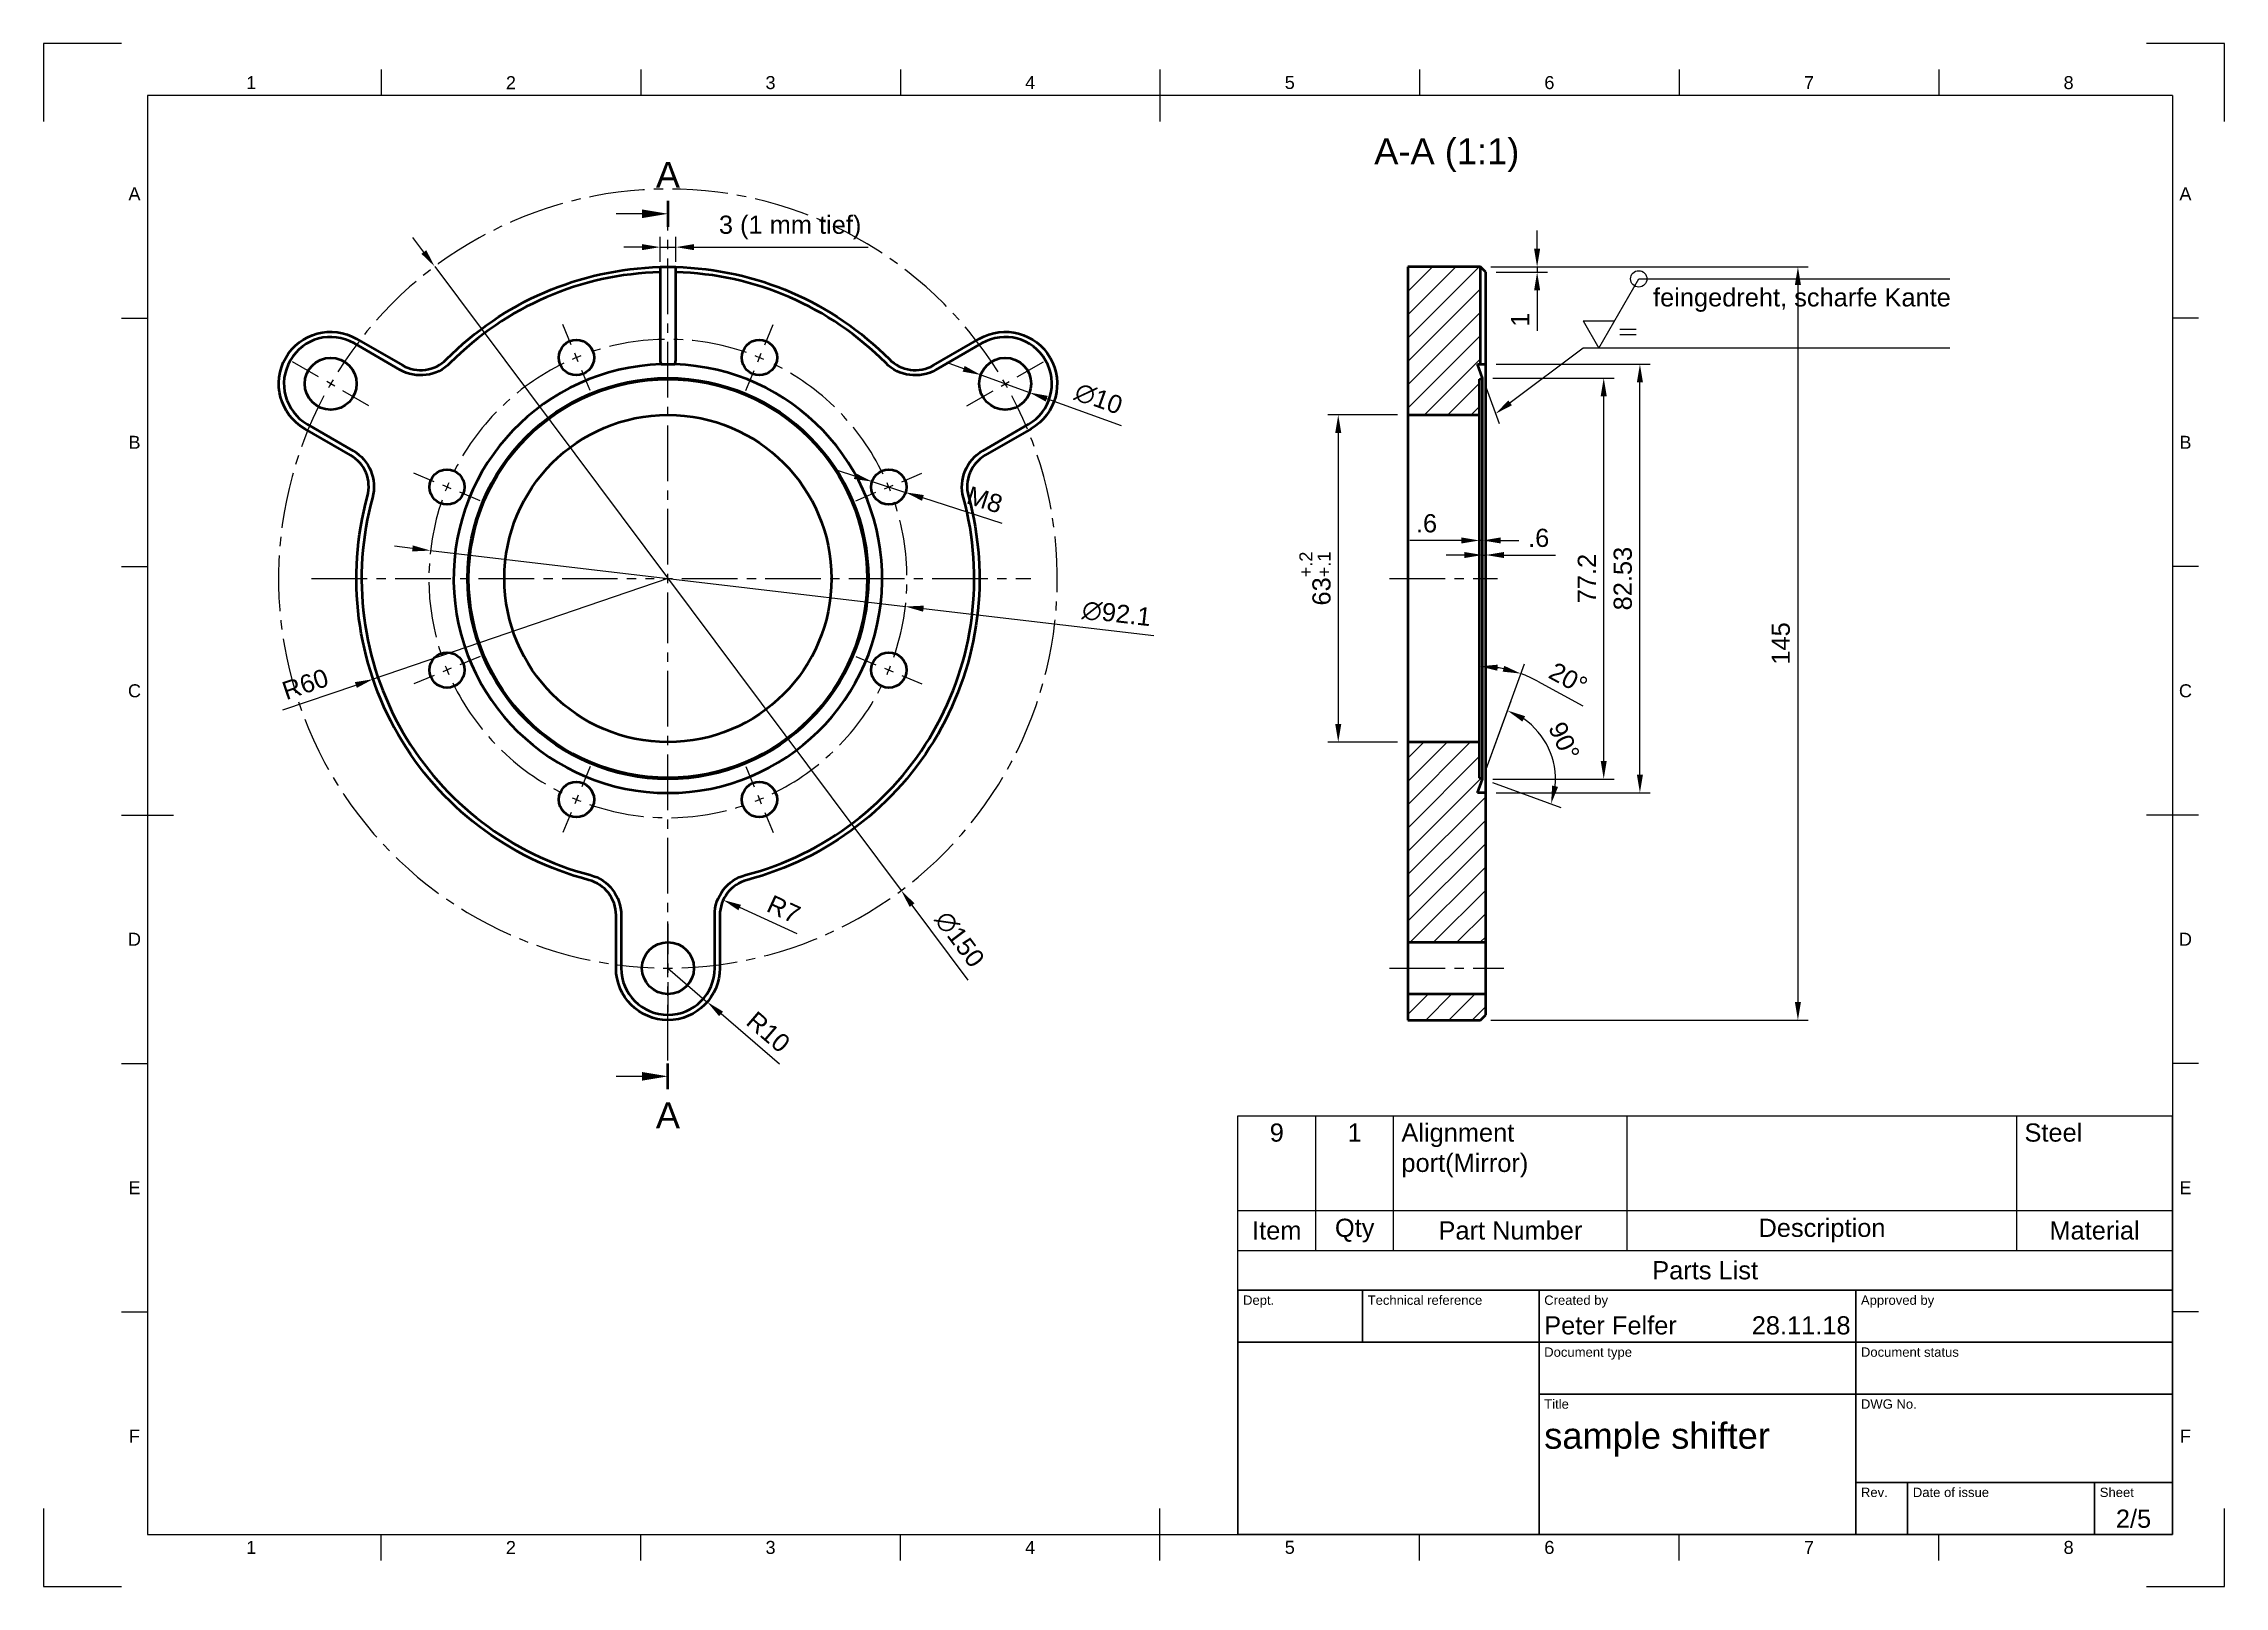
# Model space of a CAD drawing. Header units: millimetres. Extents: x 0 to 420, y 0 to 297.
import ezdxf
from ezdxf.enums import TextEntityAlignment as Align

# ---------------------------------------------------------------- set-up
doc = ezdxf.new("R2010")
doc.units = ezdxf.units.MM
doc.header["$LTSCALE"] = 0.75
doc.linetypes.add('CENTER2', pattern=[28.575, 19.05, -3.175, 3.175, -3.175])
for name, color, linetype, lineweight in [('Border', 7, 'Continuous', 25), ('FD_Dimensions', 7, 'Continuous', 25), ('GD&T Symbols', 7, 'Continuous', 25), ('Hatching', 7, 'Continuous', 25), ('Parts Lists', 7, 'Continuous', 25), ('Section Lines', 7, 'Continuous', 25), ('Smart Centers', 7, 'CENTER2', 25), ('TitleBlock', 7, 'Continuous', 35), ('View Labels', 7, 'Continuous', 25), ('Visible', 7, 'Continuous', 50)]:
    doc.layers.add(name, color=color, linetype=linetype, lineweight=lineweight)
doc.styles.add('CustomTextStyle0', font='arial.ttf', dxfattribs={"height": 3.5})
doc.styles.add('FusionTitle', font='')
doc.styles.get("Standard").update_dxf_attribs({"font": 'arial.ttf'})
doc.styles.get('FusionTitle').set_extended_font_data('Arial Unicode MS')
doc.dimstyles.new('Dim-ISO-25', dxfattribs={"dimtxt": 3.5, "dimasz": 3.5, "dimexe": 2, "dimexo": 2, "dimgap": 1.5, "dimtad": 1, "dimzin": 12, "dimdsep": 46, "dimtxsty": 'Standard', "dimcen": 0, "dimazin": 3, "dimtp": 0.1, "dimtm": 0.1, "dimtfac": 0.714, "dimtmove": 0, "dimatfit": 3, "dimfxl": 1, "dimtzin": 12, "dimarcsym": 0})

# ---------------------------------------------------------------- blocks, each defined once
blk = doc.blocks.new('ISO_TITLEBLOCK')
at = {"layer": 'TitleBlock'}
for p, q in [((0, 47), (-180, 47)), ((-180, 47), (-180, 0)), ((-156, 37), (-156, 47)), ((-122, 0), (-122, 47)), ((-61, 0), (-61, 47)), ((0, 0), (0, 47)), ((-180, 37), (0, 37)), ((-122, 27), (0, 27)), ((-61, 10), (0, 10)), ((-51, 0), (-51, 10)), ((-15, 0), (-15, 10)), ((-180, 0), (0, 0))]:
    blk.add_line(p, q, dxfattribs=at)
at = {"layer": 'TitleBlock', "style": 'FusionTitle'}
for s, p in [('Dept.', (-179, 46)), ('Technical reference', (-155, 46)), ('Created by', (-121, 46)), ('Approved by', (-60, 46)), ('Document type', (-121, 36)), ('Document status', (-60, 36)), ('Title', (-121, 26)), ('DWG No.', (-60, 26)), ('Rev.', (-60, 9)), ('Date of issue', (-50, 9)), ('Sheet', (-14, 9))]:
    blk.add_text(s, height=1.8, dxfattribs=at).set_placement(p, align=Align.TOP_LEFT)
for tag, p, height in [('DEPT', (-179, 38.5), 3.5), ('TECHNICAL_REFERENCE', (-155, 38.5), 3.5), ('CREATED_BY', (-121, 38.5), 3.5), ('APPROVED_BY', (-60, 38.5), 3.5), ('DOCUMENT_TYPE', (-121, 28.5), 3.5), ('DOCUMENT_STATUS', (-60, 28.5), 3.5), ('TITLE_1', (-121, 16.5), 5), ('TITLE_2', (-121, 9), 5), ('TITLE_3', (-121, 1.5), 5), ('DATE_OF_ISSUE', (-50, 1.5), 3.5)]:
    blk.add_attdef(tag, p, '', height=height, dxfattribs=at)
for tag, p in [('CREATED_DATE', (-62, 38.5)), ('APPROVED_DATE', (-1, 38.5))]:
    blk.add_attdef(tag, text='', height=3.5, dxfattribs=at).set_placement(p, align=Align.RIGHT)
for tag, height, p in [('DRAWING_NUMBER', 5, (-30.5, 16.6)), ('REV', 3.5, (-56, 3.1)), ('SHEET', 3.5, (-7.5, 3.1))]:
    blk.add_attdef(tag, text='', height=height, dxfattribs=at).set_placement(p, align=Align.MIDDLE)
blk = doc.blocks.new('*T4')
at = {"layer": 'Parts Lists', "color": 0, "linetype": 'ByBlock', "lineweight": -2, "transparency": 16777216}
for p, q in [((0, 33.614598), (180, 33.614598)), ((0, 0), (0, 33.614598)), ((15, 7.666667), (15, 33.614598)), ((30, 7.666667), (30, 33.614598)), ((75, 7.666667), (75, 33.614598)), ((150, 7.666667), (150, 33.614598)), ((180, 0), (180, 33.614598)), ((0, 15.333333), (180, 15.333333)), ((0, 7.666667), (180, 7.666667)), ((0, 0), (180, 0))]:
    blk.add_line(p, q, dxfattribs=at)
at = {"layer": 'Parts Lists', "color": 0, "transparency": 16777216, "char_height": 3.5}
for s, insert, width, attachment_point in [('9', (7.5, 32.114598), 12, 2), ('1', (22.5, 32.114598), 12, 2), ('Alignment port(Mirror)', (31.5, 32.114598), 42, 1), ('Steel', (151.5, 32.114598), 27, 1), ('Item', (7.5, 11.5), 12, 5), ('Qty', (22.5, 11.5), 12, 5), ('Part Number', (52.5, 11.5), 42, 5), ('Description', (112.5, 11.5), 72, 5), ('Material', (165, 11.5), 27, 5), ('Parts List', (90, 3.833333), 177, 5)]:
    blk.add_mtext(s, dxfattribs=dict(at, insert=insert, width=width, attachment_point=attachment_point))
blk = doc.blocks.new('ISO_A3_SHEET')
at = {"layer": 'Border'}
for p, q in [((15, 297), (0, 297)), ((0, 297), (0, 282)), ((420, 297), (405, 297)), ((420, 282), (420, 297)), ((65, 292), (65, 287)), ((115, 292), (115, 287)), ((165, 292), (165, 287)), ((215, 292), (215, 282)), ((265, 292), (265, 287)), ((315, 292), (315, 287)), ((365, 292), (365, 287)), ((410, 287), (20, 287)), ((20, 287), (20, 10)), ((410, 287), (410, 10)), ((15, 244.16666), (20, 244.16666)), ((415, 244.16666), (410, 244.16666)), ((15, 196.33333), (20, 196.33333)), ((415, 196.33333), (410, 196.33333)), ((15, 148.5), (25, 148.5)), ((415, 148.5), (405, 148.5)), ((15, 100.66667), (20, 100.66667)), ((415, 100.66667), (410, 100.66667)), ((15, 52.83334), (20, 52.83334)), ((415, 52.83334), (410, 52.83334)), ((0, 15), (0, 0)), ((215, 5), (215, 15)), ((420, 0), (420, 15)), ((20, 10), (410, 10)), ((65, 5), (65, 10)), ((115, 5), (115, 10)), ((165, 5), (165, 10)), ((265, 5), (265, 10)), ((315, 5), (315, 10)), ((365, 5), (365, 10)), ((0, 0), (15, 0)), ((405, 0), (420, 0))]:
    blk.add_line(p, q, dxfattribs=at)
at = {"layer": 'Border', "style": 'FusionTitle'}
for s, p in [('1', (40, 289.5)), ('2', (90, 289.5)), ('3', (140, 289.5)), ('4', (190, 289.5)), ('5', (240, 289.5)), ('6', (290, 289.5)), ('7', (340, 289.5)), ('8', (390, 289.5)), ('A', (17.5, 268.08333)), ('A', (412.5, 268.08333)), ('B', (17.5, 220.25)), ('B', (412.5, 220.25)), ('C', (17.5, 172.41667)), ('C', (412.5, 172.41667)), ('D', (17.5, 124.58334)), ('D', (412.5, 124.58334)), ('E', (17.5, 76.75001)), ('E', (412.5, 76.75001)), ('F', (17.5, 28.91668)), ('F', (412.5, 28.91668)), ('1', (40, 7.5)), ('2', (90, 7.5)), ('3', (140, 7.5)), ('4', (190, 7.5)), ('5', (240, 7.5)), ('6', (290, 7.5)), ('7', (340, 7.5)), ('8', (390, 7.5))]:
    blk.add_text(s, height=2.5, dxfattribs=at).set_placement(p, align=Align.MIDDLE)
blk = doc.blocks.new('*U6')
at = {"layer": 'Smart Centers', "color": 0, "ltscale": 0.75, "transparency": 16777216}
blk.add_line((-10.4, 0), (10.4, 0), dxfattribs=at)
blk = doc.blocks.new('*U7')
at = {"layer": 'Smart Centers', "color": 0, "ltscale": 0.75, "transparency": 16777216}
blk.add_line((-11, 0), (11, 0), dxfattribs=at)
blk = doc.blocks.new('*U8')
at = {"layer": 'Smart Centers', "color": 0, "ltscale": 0.75, "transparency": 16777216}
for p, q in [((-67.271906, 38.839453), (-72.313121, 41.75)), ((-57.590689, 33.25), (-62.631904, 36.160547))]:
    blk.add_line(p, q, dxfattribs=at)
at = {"layer": 'Smart Centers', "color": 0, "linetype": 'Continuous', "ltscale": 0.75, "transparency": 16777216}
blk.add_line((-64.178572, 37.053516), (-65.725239, 37.946484), dxfattribs=at)
blk.add_arc((0, 0), 75, 149.317818, 150.682182, dxfattribs=at)
blk = doc.blocks.new('*U9')
at = {"layer": 'Smart Centers', "color": 0, "linetype": 'Continuous', "ltscale": 0.75, "transparency": 16777216}
blk.add_line((64.178572, 37.053516), (65.725239, 37.946484), dxfattribs=at)
at = {"layer": 'Smart Centers', "color": 0, "ltscale": 0.75, "transparency": 16777216}
for p, q in [((67.271906, 38.839453), (72.313121, 41.75)), ((57.590689, 33.25), (62.631904, 36.160547))]:
    blk.add_line(p, q, dxfattribs=at)
at = {"layer": 'Smart Centers', "color": 0, "linetype": 'Continuous', "ltscale": 0.75, "transparency": 16777216}
blk.add_arc((0, 0), 75, 29.317818, 30.682182, dxfattribs=at)
blk = doc.blocks.new('*U10')
at = {"layer": 'Smart Centers', "color": 0, "ltscale": 0.75, "transparency": 16777216}
for p, q in [((0, -66.5), (0, -72.321094)), ((0, -77.678906), (0, -83.5))]:
    blk.add_line(p, q, dxfattribs=at)
at = {"layer": 'Smart Centers', "color": 0, "linetype": 'Continuous', "ltscale": 0.75, "transparency": 16777216}
blk.add_line((0, -74.107031), (0, -75.892969), dxfattribs=at)
blk.add_arc((0, 0), 75, 269.317818, 270.682182, dxfattribs=at)
blk = doc.blocks.new('*U11')
at = {"layer": 'Smart Centers', "color": 0, "ltscale": 0.75, "transparency": 16777216}
for start, end in [(32.0466, 147.9534), (152.0466, 267.9534), (272.0466, 27.9534)]:
    blk.add_arc((0, 0), 75, start, end, dxfattribs=at)
for name in ['*U8', '*U9', '*U10']:
    blk.add_blockref(name, (0, 0), dxfattribs=at)
blk = doc.blocks.new('*D40')
at = {"layer": 'Defpoints', "color": 0, "transparency": 16777216}
for p in [(75.322644, 254.081957), (165.158558, 133.959068)]:
    blk.add_point(p, dxfattribs=at)
at = {"layer": 'FD_Dimensions', "lineweight": -2, "transparency": 16777216}
for p, q in [((73.226472, 256.884825), (71.130301, 259.687692)), ((75.322644, 254.081957), (165.158558, 133.959068)), ((178.052402, 116.718238), (167.254729, 131.156201))]:
    blk.add_line(p, q, dxfattribs=at)
at = {"layer": 'FD_Dimensions', "transparency": 16777216}
for points in [[(73.693617, 257.234187), (72.759328, 256.535463), (75.322644, 254.081957)], [(167.721874, 131.505563), (166.787585, 130.806839), (165.158558, 133.959068)]]:
    blk.add_solid(points, dxfattribs=at)
at = {"layer": 'FD_Dimensions', "color": 0, "transparency": 16777216, "insert": (176.412337, 124.563017), "char_height": 3.5, "attachment_point": 5, "rotation": 306.79159719}
blk.add_mtext('∅150', dxfattribs=at)
blk = doc.blocks.new('*D41')
at = {"layer": 'Defpoints', "color": 0, "transparency": 16777216}
for p in [(74.507171, 199.410866), (165.974031, 188.63016)]:
    blk.add_point(p, dxfattribs=at)
at = {"layer": 'FD_Dimensions', "color": 0, "lineweight": -2, "transparency": 16777216}
for p, q in [((71.031232, 199.820556), (67.555293, 200.230246)), ((74.507171, 199.410866), (165.974031, 188.63016)), ((213.819261, 182.9909), (169.44997, 188.22047))]:
    blk.add_line(p, q, dxfattribs=at)
at = {"layer": 'FD_Dimensions', "color": 0, "transparency": 16777216}
for points in [[(71.099514, 200.399879), (70.96295, 199.241233), (74.507171, 199.410866)], [(169.518252, 188.799793), (169.381688, 187.641146), (165.974031, 188.63016)]]:
    blk.add_solid(points, dxfattribs=at)
at = {"layer": 'FD_Dimensions', "color": 0, "transparency": 16777216, "insert": (206.655936, 187.243524), "char_height": 3.5, "attachment_point": 5, "rotation": 353.27789216}
blk.add_mtext('∅92.1', dxfattribs=at)
blk = doc.blocks.new('*D42')
at = {"layer": 'Defpoints', "color": 0, "transparency": 16777216}
for p in [(159.55707, 212.677124), (166.013437, 210.609045)]:
    blk.add_point(p, dxfattribs=at)
at = {"layer": 'FD_Dimensions', "lineweight": -2, "transparency": 16777216}
for p, q in [((156.223892, 213.744796), (152.890713, 214.812467)), ((159.55707, 212.677124), (166.013437, 210.609045)), ((184.634834, 204.644309), (169.346615, 209.541374))]:
    blk.add_line(p, q, dxfattribs=at)
at = {"layer": 'FD_Dimensions', "transparency": 16777216}
for points in [[(156.401837, 214.300325), (156.045946, 213.189266), (159.55707, 212.677124)], [(169.52456, 210.096904), (169.16867, 208.985844), (166.013437, 210.609045)]]:
    blk.add_solid(points, dxfattribs=at)
at = {"layer": 'FD_Dimensions', "color": 0, "transparency": 16777216, "insert": (181.249865, 209.180086), "char_height": 3.5, "attachment_point": 5, "rotation": 342.23889411}
blk.add_mtext('M8', dxfattribs=at)
blk = doc.blocks.new('*D43')
at = {"layer": 'Defpoints', "color": 0, "transparency": 16777216}
for p in [(180.488621, 233.215644), (189.896391, 229.825382)]:
    blk.add_point(p, dxfattribs=at)
at = {"layer": 'FD_Dimensions', "lineweight": -2, "transparency": 16777216}
for p, q in [((177.195902, 234.402235), (173.903183, 235.588827)), ((180.488621, 233.215644), (189.896391, 229.825382)), ((207.59211, 223.448407), (193.18911, 228.638791))]:
    blk.add_line(p, q, dxfattribs=at)
at = {"layer": 'FD_Dimensions', "transparency": 16777216}
for points in [[(177.393667, 234.951022), (176.998137, 233.853449), (180.488621, 233.215644)], [(193.386875, 229.187577), (192.991345, 228.090004), (189.896391, 229.825382)]]:
    blk.add_solid(points, dxfattribs=at)
at = {"layer": 'FD_Dimensions', "color": 0, "transparency": 16777216, "insert": (203.184536, 228.63473), "char_height": 3.5, "attachment_point": 5, "rotation": 340.18245608}
blk.add_mtext('∅10', dxfattribs=at)
blk = doc.blocks.new('*D44')
at = {"layer": 'Defpoints', "color": 0, "transparency": 16777216}
for p in [(276.738098, 254.020513), (276.738098, 109.020513), (337.867164, 109.020513)]:
    blk.add_point(p, dxfattribs=at)
at = {"layer": 'FD_Dimensions', "lineweight": -2, "transparency": 16777216}
for p, q in [((278.738098, 254.020513), (339.867164, 254.020513)), ((337.867164, 250.520513), (337.867164, 112.520513)), ((278.738098, 109.020513), (339.867164, 109.020513))]:
    blk.add_line(p, q, dxfattribs=at)
at = {"layer": 'FD_Dimensions', "transparency": 16777216}
for points in [[(337.283831, 250.520513), (338.450497, 250.520513), (337.867164, 254.020513)], [(337.283831, 112.520513), (338.450497, 112.520513), (337.867164, 109.020513)]]:
    blk.add_solid(points, dxfattribs=at)
at = {"layer": 'FD_Dimensions', "color": 0, "transparency": 16777216, "insert": (334.580159, 181.520513), "char_height": 3.5, "attachment_point": 5, "rotation": 90}
blk.add_mtext('145', dxfattribs=at)
blk = doc.blocks.new('*D45')
at = {"layer": 'Defpoints', "color": 0, "transparency": 16777216}
for p in [(120.240601, 194.020513), (63.452338, 174.65319)]:
    blk.add_point(p, dxfattribs=at)
at = {"layer": 'FD_Dimensions', "lineweight": -2, "transparency": 16777216}
for p, q in [((120.240601, 194.020513), (63.452338, 174.65319)), ((46.083368, 168.729599), (60.139689, 173.523429))]:
    blk.add_line(p, q, dxfattribs=at)
at = {"layer": 'FD_Dimensions', "transparency": 16777216}
blk.add_solid([(59.951396, 174.075538), (60.327983, 172.971321), (63.452338, 174.65319)], dxfattribs=at)
at = {"layer": 'FD_Dimensions', "color": 0, "transparency": 16777216, "insert": (50.394196, 173.672689), "char_height": 3.5, "attachment_point": 5, "rotation": 18.83167501}
blk.add_mtext('R60', dxfattribs=at)
blk = doc.blocks.new('*D46')
at = {"layer": 'Defpoints', "color": 0, "transparency": 16777216}
for p in [(130.881636, 132.139463), (137.240601, 129.213106)]:
    blk.add_point(p, dxfattribs=at)
at = {"layer": 'FD_Dimensions', "lineweight": -2, "transparency": 16777216}
blk.add_line((145.1103, 125.591518), (134.061118, 130.676284), dxfattribs=at)
at = {"layer": 'FD_Dimensions', "transparency": 16777216}
blk.add_solid([(134.304981, 131.206198), (133.817255, 130.14637), (130.881636, 132.139463)], dxfattribs=at)
at = {"layer": 'FD_Dimensions', "color": 0, "transparency": 16777216, "insert": (142.542791, 130.350696), "char_height": 3.5, "attachment_point": 5, "rotation": 335.28841059}
blk.add_mtext('R7', dxfattribs=at)
blk = doc.blocks.new('*D47')
at = {"layer": 'Defpoints', "color": 0, "transparency": 16777216}
for p in [(120.240601, 119.020513), (127.819786, 112.497021)]:
    blk.add_point(p, dxfattribs=at)
at = {"layer": 'FD_Dimensions', "lineweight": -2, "transparency": 16777216}
for p, q in [((120.240601, 119.020513), (127.819786, 112.497021)), ((141.730383, 100.52401), (130.472501, 110.213799))]:
    blk.add_line(p, q, dxfattribs=at)
at = {"layer": 'FD_Dimensions', "transparency": 16777216}
blk.add_solid([(130.853038, 110.655918), (130.091964, 109.77168), (127.819786, 112.497021)], dxfattribs=at)
at = {"layer": 'FD_Dimensions', "color": 0, "transparency": 16777216, "insert": (139.57298, 106.717797), "char_height": 3.5, "attachment_point": 5, "rotation": 319.28106914}
blk.add_mtext('R10', dxfattribs=at)
blk = doc.blocks.new('*D48')
at = {"layer": 'Defpoints', "color": 0, "transparency": 16777216}
for p in [(262.738098, 225.520513), (249.336456, 162.520513), (262.738098, 162.520513)]:
    blk.add_point(p, dxfattribs=at)
at = {"layer": 'FD_Dimensions', "lineweight": -2, "transparency": 16777216}
for p, q in [((260.738098, 225.520513), (247.336456, 225.520513)), ((249.336456, 222.020513), (249.336456, 166.020513)), ((260.738098, 162.520513), (247.336456, 162.520513))]:
    blk.add_line(p, q, dxfattribs=at)
at = {"layer": 'FD_Dimensions', "transparency": 16777216}
for points in [[(248.753123, 222.020513), (249.919789, 222.020513), (249.336456, 225.520513)], [(248.753123, 166.020513), (249.919789, 166.020513), (249.336456, 162.520513)]]:
    blk.add_solid(points, dxfattribs=at)
at = {"layer": 'FD_Dimensions', "color": 0, "transparency": 16777216, "insert": (244.879691, 194.020513), "char_height": 3.5, "attachment_point": 5, "rotation": 90}
blk.add_mtext('63{\\H0.714x;\\S+.2^ +.1;}', dxfattribs=at)
blk = doc.blocks.new('*D49')
at = {"layer": 'Defpoints', "color": 0, "transparency": 16777216}
for p in [(277.738098, 202.253898), (277.138098, 198.54788), (277.738098, 198.54788)]:
    blk.add_point(p, dxfattribs=at)
at = {"layer": 'FD_Dimensions', "lineweight": -2, "transparency": 16777216}
for p, q in [((273.638098, 198.54788), (270.138098, 198.54788)), ((277.138098, 198.54788), (277.738098, 198.54788)), ((277.738098, 200.253898), (277.738098, 196.54788)), ((281.238098, 198.54788), (291.147375, 198.54788))]:
    blk.add_line(p, q, dxfattribs=at)
at = {"layer": 'FD_Dimensions', "transparency": 16777216}
for points in [[(273.638098, 199.131213), (273.638098, 197.964547), (277.138098, 198.54788)], [(281.238098, 199.131213), (281.238098, 197.964547), (277.738098, 198.54788)]]:
    blk.add_solid(points, dxfattribs=at)
at = {"layer": 'FD_Dimensions', "color": 0, "transparency": 16777216, "insert": (287.942737, 201.834886), "char_height": 3.5, "attachment_point": 5}
blk.add_mtext('.6', dxfattribs=at)
blk = doc.blocks.new('*D50')
at = {"layer": 'Defpoints', "color": 0, "transparency": 16777216}
for p in [(276.538098, 201.354425), (276.538098, 201.354425), (277.138098, 201.354425)]:
    blk.add_point(p, dxfattribs=at)
at = {"layer": 'FD_Dimensions', "lineweight": -2, "transparency": 16777216}
for p, q in [((273.038098, 201.354425), (263.128821, 201.354425)), ((277.138098, 201.354425), (276.538098, 201.354425)), ((280.638098, 201.354425), (284.138098, 201.354425))]:
    blk.add_line(p, q, dxfattribs=at)
at = {"layer": 'FD_Dimensions', "transparency": 16777216}
for points in [[(273.038098, 201.937758), (273.038098, 200.771091), (276.538098, 201.354425)], [(280.638098, 201.937758), (280.638098, 200.771091), (277.138098, 201.354425)]]:
    blk.add_solid(points, dxfattribs=at)
at = {"layer": 'FD_Dimensions', "color": 0, "transparency": 16777216, "insert": (266.33346, 204.64143), "char_height": 3.5, "attachment_point": 5}
blk.add_mtext('.6', dxfattribs=at)
blk = doc.blocks.new('*D51')
at = {"layer": 'Defpoints', "color": 0, "transparency": 16777216}
for p in [(277.138098, 232.620513), (300.468495, 232.620513), (277.138098, 155.420513)]:
    blk.add_point(p, dxfattribs=at)
at = {"layer": 'FD_Dimensions', "lineweight": -2, "transparency": 16777216}
for p, q in [((279.138098, 232.620513), (302.468495, 232.620513)), ((300.468495, 158.920513), (300.468495, 229.120513)), ((279.138098, 155.420513), (302.468495, 155.420513))]:
    blk.add_line(p, q, dxfattribs=at)
at = {"layer": 'FD_Dimensions', "transparency": 16777216}
for points in [[(299.885162, 229.120513), (301.051828, 229.120513), (300.468495, 232.620513)], [(299.885162, 158.920513), (301.051828, 158.920513), (300.468495, 155.420513)]]:
    blk.add_solid(points, dxfattribs=at)
at = {"layer": 'FD_Dimensions', "color": 0, "transparency": 16777216, "insert": (297.211333, 194.020513), "char_height": 3.5, "attachment_point": 5, "rotation": 90}
blk.add_mtext('77.2', dxfattribs=at)
blk = doc.blocks.new('*D52')
at = {"layer": 'Defpoints', "color": 0, "transparency": 16777216}
for p in [(277.738098, 235.274985), (307.436583, 235.274985), (277.738098, 152.745513)]:
    blk.add_point(p, dxfattribs=at)
at = {"layer": 'FD_Dimensions', "lineweight": -2, "transparency": 16777216}
for p, q in [((279.738098, 235.274985), (309.436583, 235.274985)), ((307.436583, 156.245513), (307.436583, 231.774985)), ((279.738098, 152.745513), (309.436583, 152.745513))]:
    blk.add_line(p, q, dxfattribs=at)
at = {"layer": 'FD_Dimensions', "transparency": 16777216}
for points in [[(306.85325, 231.774985), (308.019916, 231.774985), (307.436583, 235.274985)], [(306.85325, 156.245513), (308.019916, 156.245513), (307.436583, 152.745513)]]:
    blk.add_solid(points, dxfattribs=at)
at = {"layer": 'FD_Dimensions', "color": 0, "transparency": 16777216, "insert": (304.148384, 194.010249), "char_height": 3.5, "attachment_point": 5, "rotation": 90}
blk.add_mtext('82.53', dxfattribs=at)
blk = doc.blocks.new('*D53')
at = {"layer": 'Defpoints', "color": 0, "transparency": 16777216}
for p in [(276.538098, 155.638895), (277.138098, 155.420513), (277.138098, 155.420513), (290.956895, 157.85714), (276.164478, 152.745513)]:
    blk.add_point(p, dxfattribs=at)
at = {"layer": 'FD_Dimensions', "lineweight": -2, "transparency": 16777216}
for p, q in [((277.822139, 157.299898), (282.621356, 170.485641)), ((279.017484, 154.736473), (292.203226, 149.937255))]:
    blk.add_line(p, q, dxfattribs=at)
blk.add_arc((277.138098, 155.420513), 14.031974, 354.328614, 55.671386, dxfattribs=at)
at = {"layer": 'FD_Dimensions', "transparency": 16777216}
for points in [[(284.784952, 166.48936), (285.317587, 167.527345), (281.937316, 168.606256)], [(291.670143, 153.904243), (290.53263, 154.163425), (290.323841, 150.621295)]]:
    blk.add_solid(points, dxfattribs=at)
at = {"layer": 'FD_Dimensions', "color": 0, "transparency": 16777216, "insert": (292.834425, 162.73983), "char_height": 3.5, "attachment_point": 5, "rotation": 294.99998125}
blk.add_mtext('90°', dxfattribs=at)
blk = doc.blocks.new('*D54')
at = {"layer": 'Defpoints', "color": 0, "transparency": 16777216}
for p in [(121.740601, 257.821827), (118.740601, 253.001442), (121.740601, 253.001442)]:
    blk.add_point(p, dxfattribs=at)
at = {"layer": 'FD_Dimensions', "lineweight": -2, "transparency": 16777216}
for p, q in [((115.240601, 257.821827), (111.740601, 257.821827)), ((118.740601, 255.001442), (118.740601, 259.821827)), ((118.740601, 257.821827), (121.740601, 257.821827)), ((121.740601, 255.001442), (121.740601, 259.821827)), ((125.240601, 257.821827), (158.797559, 257.821827))]:
    blk.add_line(p, q, dxfattribs=at)
at = {"layer": 'FD_Dimensions', "transparency": 16777216}
for points in [[(115.240601, 258.405161), (115.240601, 257.238494), (118.740601, 257.821827)], [(125.240601, 258.405161), (125.240601, 257.238494), (121.740601, 257.821827)]]:
    blk.add_solid(points, dxfattribs=at)
at = {"layer": 'FD_Dimensions', "color": 0, "transparency": 16777216, "insert": (143.76908, 261.616166), "char_height": 3.5, "attachment_point": 5}
blk.add_mtext('3 (1 mm tief)', dxfattribs=at)
blk = doc.blocks.new('*U27')
at = {"layer": 'Smart Centers', "color": 0, "ltscale": 0.75, "transparency": 16777216}
for p, q in [((-18.647745, 45.019639), (-20.259165, 48.909951)), ((-14.985979, 36.179353), (-16.597399, 40.069666))]:
    blk.add_line(p, q, dxfattribs=at)
at = {"layer": 'Smart Centers', "color": 0, "linetype": 'Continuous', "ltscale": 0.75, "transparency": 16777216}
blk.add_line((-17.280848, 41.719657), (-17.964296, 43.369648), dxfattribs=at)
blk.add_arc((0, 0), 46.05, 111.388944, 113.611056, dxfattribs=at)
blk = doc.blocks.new('*U28')
at = {"layer": 'Smart Centers', "color": 0, "ltscale": 0.75, "transparency": 16777216}
for p, q in [((18.647745, 45.019639), (20.259165, 48.909951)), ((14.985979, 36.179353), (16.597399, 40.069666))]:
    blk.add_line(p, q, dxfattribs=at)
at = {"layer": 'Smart Centers', "color": 0, "linetype": 'Continuous', "ltscale": 0.75, "transparency": 16777216}
blk.add_line((17.280848, 41.719657), (17.964296, 43.369648), dxfattribs=at)
blk.add_arc((0, 0), 46.05, 66.388944, 68.611056, dxfattribs=at)
blk = doc.blocks.new('*U29')
at = {"layer": 'Smart Centers', "color": 0, "ltscale": 0.75, "transparency": 16777216}
for p, q in [((36.179353, -14.985979), (40.069666, -16.597399)), ((45.019639, -18.647745), (48.909951, -20.259165))]:
    blk.add_line(p, q, dxfattribs=at)
at = {"layer": 'Smart Centers', "color": 0, "linetype": 'Continuous', "ltscale": 0.75, "transparency": 16777216}
blk.add_line((41.719657, -17.280848), (43.369648, -17.964296), dxfattribs=at)
blk.add_arc((0, 0), 46.05, 336.388944, 338.611056, dxfattribs=at)
blk = doc.blocks.new('*U30')
at = {"layer": 'Smart Centers', "color": 0, "ltscale": 0.75, "transparency": 16777216}
for p, q in [((-45.019639, 18.647745), (-48.909951, 20.259165)), ((-36.179353, 14.985979), (-40.069666, 16.597399))]:
    blk.add_line(p, q, dxfattribs=at)
at = {"layer": 'Smart Centers', "color": 0, "linetype": 'Continuous', "ltscale": 0.75, "transparency": 16777216}
blk.add_line((-41.719657, 17.280848), (-43.369648, 17.964296), dxfattribs=at)
blk.add_arc((0, 0), 46.05, 156.388944, 158.611056, dxfattribs=at)
blk = doc.blocks.new('*U31')
at = {"layer": 'Smart Centers', "color": 0, "ltscale": 0.75, "transparency": 16777216}
for p, q in [((-14.985979, -36.179353), (-16.597399, -40.069666)), ((-18.647745, -45.019639), (-20.259165, -48.909951))]:
    blk.add_line(p, q, dxfattribs=at)
at = {"layer": 'Smart Centers', "color": 0, "linetype": 'Continuous', "ltscale": 0.75, "transparency": 16777216}
blk.add_line((-17.280848, -41.719657), (-17.964296, -43.369648), dxfattribs=at)
blk.add_arc((0, 0), 46.05, 246.388944, 248.611056, dxfattribs=at)
blk = doc.blocks.new('*U32')
at = {"layer": 'Smart Centers', "color": 0, "ltscale": 0.75, "transparency": 16777216}
for p, q in [((14.985979, -36.179353), (16.597399, -40.069666)), ((18.647745, -45.019639), (20.259165, -48.909951))]:
    blk.add_line(p, q, dxfattribs=at)
at = {"layer": 'Smart Centers', "color": 0, "linetype": 'Continuous', "ltscale": 0.75, "transparency": 16777216}
blk.add_line((17.280848, -41.719657), (17.964296, -43.369648), dxfattribs=at)
blk.add_arc((0, 0), 46.05, 291.388944, 293.611056, dxfattribs=at)
blk = doc.blocks.new('*U33')
at = {"layer": 'Smart Centers', "color": 0, "ltscale": 0.75, "transparency": 16777216}
for p, q in [((-36.179353, -14.985979), (-40.069666, -16.597399)), ((-45.019639, -18.647745), (-48.909951, -20.259165))]:
    blk.add_line(p, q, dxfattribs=at)
at = {"layer": 'Smart Centers', "color": 0, "linetype": 'Continuous', "ltscale": 0.75, "transparency": 16777216}
blk.add_line((-41.719657, -17.280848), (-43.369648, -17.964296), dxfattribs=at)
blk.add_arc((0, 0), 46.05, 201.388944, 203.611056, dxfattribs=at)
blk = doc.blocks.new('*U34')
at = {"layer": 'Smart Centers', "color": 0, "linetype": 'Continuous', "ltscale": 0.75, "transparency": 16777216}
blk.add_line((41.719657, 17.280848), (43.369648, 17.964296), dxfattribs=at)
at = {"layer": 'Smart Centers', "color": 0, "ltscale": 0.75, "transparency": 16777216}
for p, q in [((45.019639, 18.647745), (48.909951, 20.259165)), ((36.179353, 14.985979), (40.069666, 16.597399))]:
    blk.add_line(p, q, dxfattribs=at)
at = {"layer": 'Smart Centers', "color": 0, "linetype": 'Continuous', "ltscale": 0.75, "transparency": 16777216}
blk.add_arc((0, 0), 46.05, 21.388944, 23.611056, dxfattribs=at)
blk = doc.blocks.new('*U35')
at = {"layer": 'Smart Centers', "color": 0, "ltscale": 0.75, "transparency": 16777216}
for start, end in [(70.8336, 109.1664), (115.8336, 154.1664), (25.8336, 64.1664), (160.8336, 199.1664), (340.8336, 19.1664), (205.8336, 244.1664), (295.8336, 334.1664), (250.8336, 289.1664)]:
    blk.add_arc((0, 0), 46.05, start, end, dxfattribs=at)
for name in ['*U27', '*U28', '*U30', '*U34', '*U33', '*U29', '*U31', '*U32']:
    blk.add_blockref(name, (0, 0), dxfattribs=at)
blk = doc.blocks.new('*D55')
at = {"layer": 'Defpoints', "color": 0, "transparency": 16777216}
for p in [(276.738098, 254.00176), (277.738098, 253.001442), (287.637593, 253.001442)]:
    blk.add_point(p, dxfattribs=at)
at = {"layer": 'FD_Dimensions', "lineweight": -2, "transparency": 16777216}
for p, q in [((287.637593, 257.50176), (287.637593, 261.00176)), ((278.738098, 254.00176), (289.637593, 254.00176)), ((279.738098, 253.001442), (289.637593, 253.001442)), ((287.637593, 254.00176), (287.637593, 253.001442)), ((287.637593, 249.501442), (287.637593, 241.71222))]:
    blk.add_line(p, q, dxfattribs=at)
at = {"layer": 'FD_Dimensions', "transparency": 16777216}
for points in [[(287.05426, 257.50176), (288.220927, 257.50176), (287.637593, 254.00176)], [(287.05426, 249.501442), (288.220927, 249.501442), (287.637593, 253.001442)]]:
    blk.add_solid(points, dxfattribs=at)
at = {"layer": 'FD_Dimensions', "color": 0, "transparency": 16777216, "insert": (284.380431, 243.856831), "char_height": 3.5, "attachment_point": 5, "rotation": 90}
blk.add_mtext('1', dxfattribs=at)
blk = doc.blocks.new('*U37')
at = {"layer": 'Smart Centers', "color": 0, "ltscale": 0.75, "transparency": 16777216}
for p, q in [((0, 2.678906), (0, 70.221903)), ((-68.621699, 0), (-2.678906, 0)), ((2.678906, 0), (69.875937, 0)), ((0, -92.803982), (0, -2.678906))]:
    blk.add_line(p, q, dxfattribs=at)
at = {"layer": 'Smart Centers', "color": 0, "linetype": 'Continuous', "ltscale": 0.75, "transparency": 16777216}
for p, q in [((-0.892969, 0), (0.892969, 0)), ((0, -0.892969), (0, 0.892969))]:
    blk.add_line(p, q, dxfattribs=at)
blk = doc.blocks.new('*D56')
at = {"layer": 'Defpoints', "color": 0, "transparency": 16777216}
for p in [(279.248871, 176.964172), (276.538098, 162.520513), (276.538098, 155.638895), (277.138098, 155.420513), (276.164478, 152.745513)]:
    blk.add_point(p, dxfattribs=at)
at = {"layer": 'FD_Dimensions', "lineweight": -2, "transparency": 16777216}
for p, q in [((276.538098, 164.520513), (276.538098, 179.122056)), ((277.822139, 157.299898), (285.208319, 177.593262)), ((287.714237, 174.27368), (296.429395, 169.522756))]:
    blk.add_line(p, q, dxfattribs=at)
for start, end in [(78.596282, 81.403718), (61.403718, 70)]:
    blk.add_arc((276.538098, 153.772026), 23.35003, start, end, dxfattribs=at)
at = {"layer": 'FD_Dimensions', "transparency": 16777216}
for points in [[(279.984536, 176.278051), (280.071974, 177.441437), (276.538098, 177.122056)], [(281.312757, 177.222653), (280.99702, 176.099523), (284.524279, 175.713877)]]:
    blk.add_solid(points, dxfattribs=at)
at = {"layer": 'FD_Dimensions', "color": 0, "transparency": 16777216, "insert": (293.645091, 174.784255), "char_height": 3.5, "attachment_point": 5, "rotation": 331.40371113}
blk.add_mtext('20°', dxfattribs=at)

msp = doc.modelspace()

# ---------------------------------------------------------------- hatches: boundary and pattern name
at = {"layer": 'Hatching'}
h = msp.add_hatch(dxfattribs=at)
h.set_pattern_fill('ANSI31', color=256, style=0)
h.paths.add_polyline_path([(277.738, 110.021), (277.738, 114.021), (262.738, 114.021), (262.738, 109.021), (276.738, 109.021)], flags=0)
h.paths.add_polyline_path([(276.538, 155.639), (276.538, 162.521), (262.738, 162.521), (262.738, 124.021), (277.738, 124.021), (277.738, 152.746), (276.164, 152.746), (277.138, 155.421)], flags=0)
h.paths.add_polyline_path([(276.538, 225.521), (276.538, 232.402), (277.138, 232.621), (276.164, 235.296), (276.738, 235.296), (276.738, 254.021), (262.738, 254.021), (262.738, 225.521)], flags=0)

# ---------------------------------------------------------------- linework, layer by layer
at = {"layer": 'GD&T Symbols'}
for p, q in [((307.214, 251.714), (367.119, 251.714)), ((296.482, 243.626), (302.544, 243.626)), ((296.482, 238.376), (282.439, 227.849)), ((367.119, 238.376), (296.482, 238.376)), ((277.822, 230.741), (280.323, 223.87))]:
    msp.add_line(p, q, dxfattribs=at)
at = {"layer": 'GD&T Symbols', "color": 7}
for p, q in [((303.538, 242.051), (306.688, 242.051)), ((303.538, 241.001), (306.688, 241.001))]:
    msp.add_line(p, q, dxfattribs=at)
at = {"layer": 'GD&T Symbols'}
msp.add_lwpolyline([(296.482, 243.626), (299.513, 238.376), (307.214, 251.714)], dxfattribs=at)
msp.add_circle((307.214, 251.714), 1.575, dxfattribs=at)
at = {"layer": 'GD&T Symbols', "linetype": 'Continuous'}
msp.add_solid([(282.789, 227.382), (282.089, 228.316), (279.639, 225.75)], dxfattribs=at)
at = {"layer": 'Section Lines', "lineweight": 50}
for p, q in [((120.241, 266.742), (120.241, 261.742)), ((120.241, 95.687), (120.241, 100.687))]:
    msp.add_line(p, q, dxfattribs=at)
at = {"layer": 'Section Lines'}
for p, q in [((115.241, 264.242), (110.241, 264.242)), ((115.241, 98.187), (110.241, 98.187))]:
    msp.add_line(p, q, dxfattribs=at)
for points in [[(115.241, 265.076), (120.241, 264.242), (115.241, 263.409)], [(115.241, 99.02), (120.241, 98.187), (115.241, 97.353)]]:
    msp.add_solid(points, dxfattribs=at)
at = {"layer": 'Visible', "extrusion": (-1e-16, -1, 0)}
for p, q in [((118.741, 254.002), (118.741, 253.001)), ((118.741, 253.001), (118.741, 236.021)), ((121.741, 253.001), (121.741, 254.002)), ((121.741, 236.021), (121.741, 253.001)), ((262.738, 254.021), (262.738, 225.521)), ((276.738, 254.021), (262.738, 254.021)), ((276.738, 235.296), (276.738, 254.021)), ((277.738, 253.001), (276.738, 254.002)), ((277.738, 236.021), (277.738, 253.001)), ((60.289, 240.181), (69.116, 235.084)), ((171.365, 235.084), (180.193, 240.181)), ((68.616, 234.218), (59.789, 239.315)), ((180.693, 239.315), (171.865, 234.218)), ((276.164, 235.296), (276.738, 235.296)), ((277.138, 232.621), (276.164, 235.296)), ((276.738, 235.296), (276.738, 235.275)), ((276.738, 235.275), (277.738, 235.275)), ((277.738, 235.275), (277.738, 236.021)), ((277.738, 152.746), (277.738, 235.275)), ((276.538, 232.402), (277.138, 232.621)), ((276.538, 225.521), (276.538, 232.402)), ((277.138, 155.421), (277.138, 232.621)), ((59.116, 217.764), (50.289, 222.86)), ((50.789, 223.726), (59.616, 218.63)), ((180.865, 218.63), (189.693, 223.726)), ((190.193, 222.86), (181.365, 217.764)), ((262.738, 225.521), (276.538, 225.521)), ((262.738, 225.521), (262.738, 162.521)), ((276.538, 162.521), (276.538, 225.521)), ((262.738, 162.521), (262.738, 124.021)), ((276.538, 162.521), (262.738, 162.521)), ((276.538, 155.639), (276.538, 162.521)), ((276.164, 152.746), (277.138, 155.421)), ((277.138, 155.421), (276.538, 155.639)), ((277.738, 152.746), (276.164, 152.746)), ((277.738, 124.021), (277.738, 152.746)), ((110.241, 119.021), (110.241, 129.213)), ((111.241, 129.213), (111.241, 119.021)), ((129.241, 119.021), (129.241, 129.213)), ((130.241, 129.213), (130.241, 119.021)), ((262.738, 124.021), (277.738, 124.021)), ((262.738, 124.021), (262.738, 114.021)), ((277.738, 114.021), (277.738, 124.021)), ((262.738, 114.021), (262.738, 109.021)), ((277.738, 114.021), (262.738, 114.021)), ((277.738, 110.021), (277.738, 114.021)), ((276.738, 109.021), (277.738, 110.021)), ((262.738, 109.021), (276.738, 109.021))]:
    msp.add_line(p, q, dxfattribs=at)
at = {"layer": 'Visible'}
for centre, radius in [((102.618, 236.565), 3.39), ((137.863, 236.565), 3.39), ((55.289, 231.521), 5), ((185.193, 231.521), 5), ((120.241, 194.021), 38.6), ((120.241, 194.021), 38.382), ((120.241, 194.021), 31.5), ((77.696, 211.643), 3.39), ((162.785, 211.643), 3.39), ((77.696, 176.398), 3.39), ((162.785, 176.398), 3.39), ((102.618, 151.476), 3.39), ((137.863, 151.476), 3.39), ((120.241, 119.021), 5)]:
    msp.add_circle(centre, radius, dxfattribs=at)
at = {"layer": 'Visible', "extrusion": (-1e-16, 0, -1)}
for centre, radius, start, end in [((-120.241, 194.021), 60, 44.69842, 88.56746), ((-120.241, 194.021), 60, 88.56746, 91.43254), ((-120.241, 194.021), 60, 91.43254, 135.30158), ((-55.289, 231.521), 10, 300, 120), ((-185.193, 231.521), 10, 60, 240), ((-72.616, 241.147), 8, 224.69842, 300), ((-120.241, 194.021), 41.275, 88.19288, 91.80712), ((-167.865, 241.147), 8, 240, 315.30158), ((-55.616, 211.702), 8, 120, 195.30158), ((-184.865, 211.702), 8, 344.69842, 60), ((-120.241, 194.021), 60, 284.69842, 15.30158), ((-120.241, 194.021), 60, 164.69842, 255.30158), ((-103.241, 129.213), 8, 104.69842, 180), ((-137.241, 129.213), 8, 0, 75.30158), ((-120.241, 119.021), 10, 180, 0)]:
    msp.add_arc(centre, radius, start, end, dxfattribs=at)
at = {"layer": 'Visible'}
for centre, radius, start, end in [((120.241, 194.021), 59, 91.45683, 135.30158), ((120.241, 194.021), 59, 44.69842, 88.54317), ((55.289, 231.521), 9, 60, 240), ((185.193, 231.521), 9, 300, 120), ((72.616, 241.147), 7, 240, 315.30158), ((120.241, 194.021), 41.275, 91.80712, 88.19288), ((120.241, 236.021), 1.5, 180, 209.80296), ((120.241, 236.021), 1.5, 330.19704, 0), ((167.865, 241.147), 7, 224.69842, 300), ((55.616, 211.702), 7, 344.69842, 60), ((184.865, 211.702), 7, 120, 195.30158), ((120.241, 194.021), 59, 164.69842, 255.30158), ((120.241, 194.021), 59, 284.69842, 15.30158), ((103.241, 129.213), 7, 0, 75.30158), ((137.241, 129.213), 7, 104.69842, 180), ((120.241, 119.021), 9, 180, 0)]:
    msp.add_arc(centre, radius, start, end, dxfattribs=at)

# ---------------------------------------------------------------- block references
msp.add_blockref('*T4', (230, 57))
at = {"layer": 'Border'}
msp.add_blockref('ISO_A3_SHEET', (0, 0), dxfattribs=at)
at = {"layer": 'Smart Centers', "ltscale": 0.75}
for name, p in [('*U11', (120.241, 194.021)), ('*U37', (120.241, 194.021)), ('*U35', (120.241, 194.021)), ('*U6', (269.638, 194.021)), ('*U7', (270.238, 119.021))]:
    msp.add_blockref(name, p, dxfattribs=at)
at = {"layer": 'TitleBlock'}
msp.add_blockref('ISO_TITLEBLOCK', (410, 10), dxfattribs=at).add_auto_attribs({'CREATED_DATE': '28.11.18', 'SHEET': '2/5', 'TITLE_1': 'sample shifter', 'CREATED_BY': 'Peter Felfer'})

# ---------------------------------------------------------------- texts
at = {"layer": 'GD&T Symbols', "color": 7, "style": 'CustomTextStyle0'}
msp.add_text('feingedreht, scharfe Kante', height=3.5, dxfattribs=at).set_placement((309.968, 246.405))
at = {"layer": 'Section Lines', "char_height": 5, "attachment_point": 5}
for insert in [(120.241, 271.742), (120.241, 90.687)]:
    msp.add_mtext('A', dxfattribs=dict(at, insert=insert))
at = {"layer": 'View Labels', "insert": (270.238, 272.271), "char_height": 5, "width": 30.21487, "attachment_point": 8}
msp.add_mtext('A-A (1:1)', dxfattribs=at)

# ---------------------------------------------------------------- dimensions: what is measured, and where the dimension line sits
at = {"layer": 'FD_Dimensions'}
dim = msp.add_linear_dim(base=(121.741, 257.822), p1=(118.741, 253.001), p2=(121.741, 253.001), text='<> (1 mm tief)', dimstyle='Dim-ISO-25', override={"dimlfac": 1, "dimclrd": 256, "dimclre": 256}, dxfattribs=at)
dim.commit()
dim.dimension.update_dxf_attribs({"geometry": '*D54', "text_midpoint": (143.769, 261.616)})
for base, p1, p2, angle, override, picture, middle in [((287.638, 253.001), (276.738, 254.002), (277.738, 253.001), 90, {"dimlfac": 1, "dimclrd": 256, "dimclre": 256}, '*D55', (284.38, 243.857)), ((337.867, 109.021), (276.738, 254.021), (276.738, 109.021), 270, {"dimlfac": 1, "dimclrd": 256, "dimclre": 256}, '*D44', (334.58, 181.521)), ((307.437, 235.275), (277.738, 152.746), (277.738, 235.275), 90, {"dimlfac": 1, "dimclrd": 256, "dimclre": 256}, '*D52', (304.148, 194.01)), ((300.468, 232.621), (277.138, 155.421), (277.138, 232.621), 90, {"dimlfac": 1, "dimclrd": 256, "dimclre": 256}, '*D51', (297.211, 194.021)), ((249.336, 162.521), (262.738, 225.521), (262.738, 162.521), 90, {"dimgap": 1.5, "dimlfac": 1, "dimclrd": 256, "dimclre": 256, "dimtol": 1, "dimlim": 0, "dimtp": 0.2, "dimtm": -0.1}, '*D48', (244.88, 194.021)), ((276.538, 201.354), (277.138, 201.354), (276.538, 201.354), 180, {"dimlfac": 1, "dimclrd": 256, "dimclre": 256}, '*D50', (266.333, 204.641)), ((277.738, 198.548), (277.138, 198.548), (277.738, 202.254), 180, {"dimlfac": 1, "dimclrd": 256, "dimclre": 256}, '*D49', (287.943, 201.835))]:
    dim = msp.add_linear_dim(base=base, p1=p1, p2=p2, angle=angle, dimstyle='Dim-ISO-25', override=override, dxfattribs=at)
    dim.commit()
    dim.dimension.update_dxf_attribs({"geometry": picture, "text_midpoint": middle})
for p1, p2, override, picture, middle in [((75.323, 254.082), (165.159, 133.959), {"dimlfac": 1, "dimclrd": 256, "dimclre": 256}, '*D40', (173.702, 122.536)), ((74.507, 199.411), (165.974, 188.63), {"dimlfac": 1}, '*D41', (206.26, 183.882))]:
    dim = msp.add_diameter_dim_2p(p1=p1, p2=p2, dimstyle='Dim-ISO-25', override=override, dxfattribs=at)
    dim.commit()
    dim.dimension.update_dxf_attribs({"geometry": picture, "text_midpoint": middle, "dimtype": 163})
dim = msp.add_diameter_dim_2p(p1=(180.489, 233.216), p2=(189.896, 229.825), dimstyle='Dim-ISO-25', override={"dimlfac": 1, "dimclrd": 256, "dimclre": 256}, dxfattribs=at)
dim.commit()
dim.dimension.update_dxf_attribs({"geometry": '*D43', "text_midpoint": (203.185, 228.635)})
dim = msp.add_diameter_dim_2p(p1=(159.557, 212.677), p2=(166.013, 210.609), text='M8', dimstyle='Dim-ISO-25', override={"dimlfac": 1, "dimclrd": 256, "dimclre": 256}, dxfattribs=at)
dim.commit()
dim.dimension.update_dxf_attribs({"geometry": '*D42', "text_midpoint": (180.247, 206.05), "dimtype": 163})
for center, mpoint, picture, middle in [((120.241, 194.021), (63.452, 174.653), '*D45', (51.455, 170.562)), ((137.241, 129.213), (130.882, 132.139), '*D46', (141.184, 127.398)), ((120.241, 119.021), (127.82, 112.497), '*D47', (137.429, 104.227))]:
    dim = msp.add_radius_dim(center=center, mpoint=mpoint, dimstyle='Dim-ISO-25', override={"dimlfac": 1, "dimse1": 1, "dimclrd": 256, "dimclre": 256}, dxfattribs=at)
    dim.commit()
    dim.dimension.update_dxf_attribs({"geometry": picture, "text_midpoint": middle, "dimtype": 164})
for base, line1, line2, picture, middle in [((279.2489, 176.9642), ((276.5381, 155.6389), (276.5381, 162.5205)), ((276.1645, 152.7455), (277.1381, 155.4205)), '*D56', (293.6451, 174.7843)), ((290.9569, 157.8571), ((276.1645, 152.7455), (277.1381, 155.4205)), ((277.1381, 155.4205), (276.5381, 155.6389)), '*D53', (292.8344, 162.7398))]:
    dim = msp.add_angular_dim_2l(base=base, line1=line1, line2=line2, dimstyle='Dim-ISO-25', override={"dimlfac": 1, "dimpost": '', "dimclrd": 256, "dimclre": 256}, dxfattribs=at)
    dim.commit()
    dim.dimension.update_dxf_attribs({"geometry": picture, "text_midpoint": middle})

doc.saveas('drawing.dxf')
